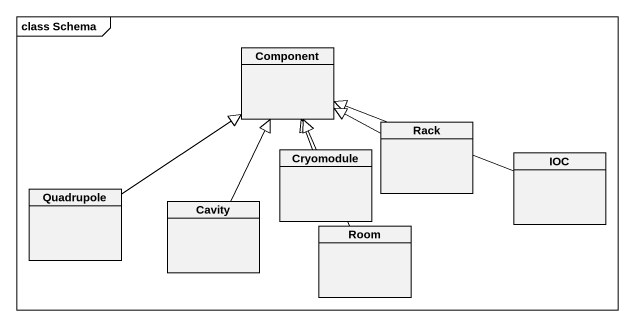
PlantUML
@startuml
mainframe class Schema
hide circle
hide empty members
class "Component" as Component_
class Cryomodule
class Rack
class IOC
class Quadrupole
class Cavity
class Room
Cryomodule -up-|> Component_
Rack -left-|> Component_
IOC -left-|> Component_
Quadrupole -up-|> Component_
Cavity -up-|> Component_
Room -up-|> Component_
@enduml
